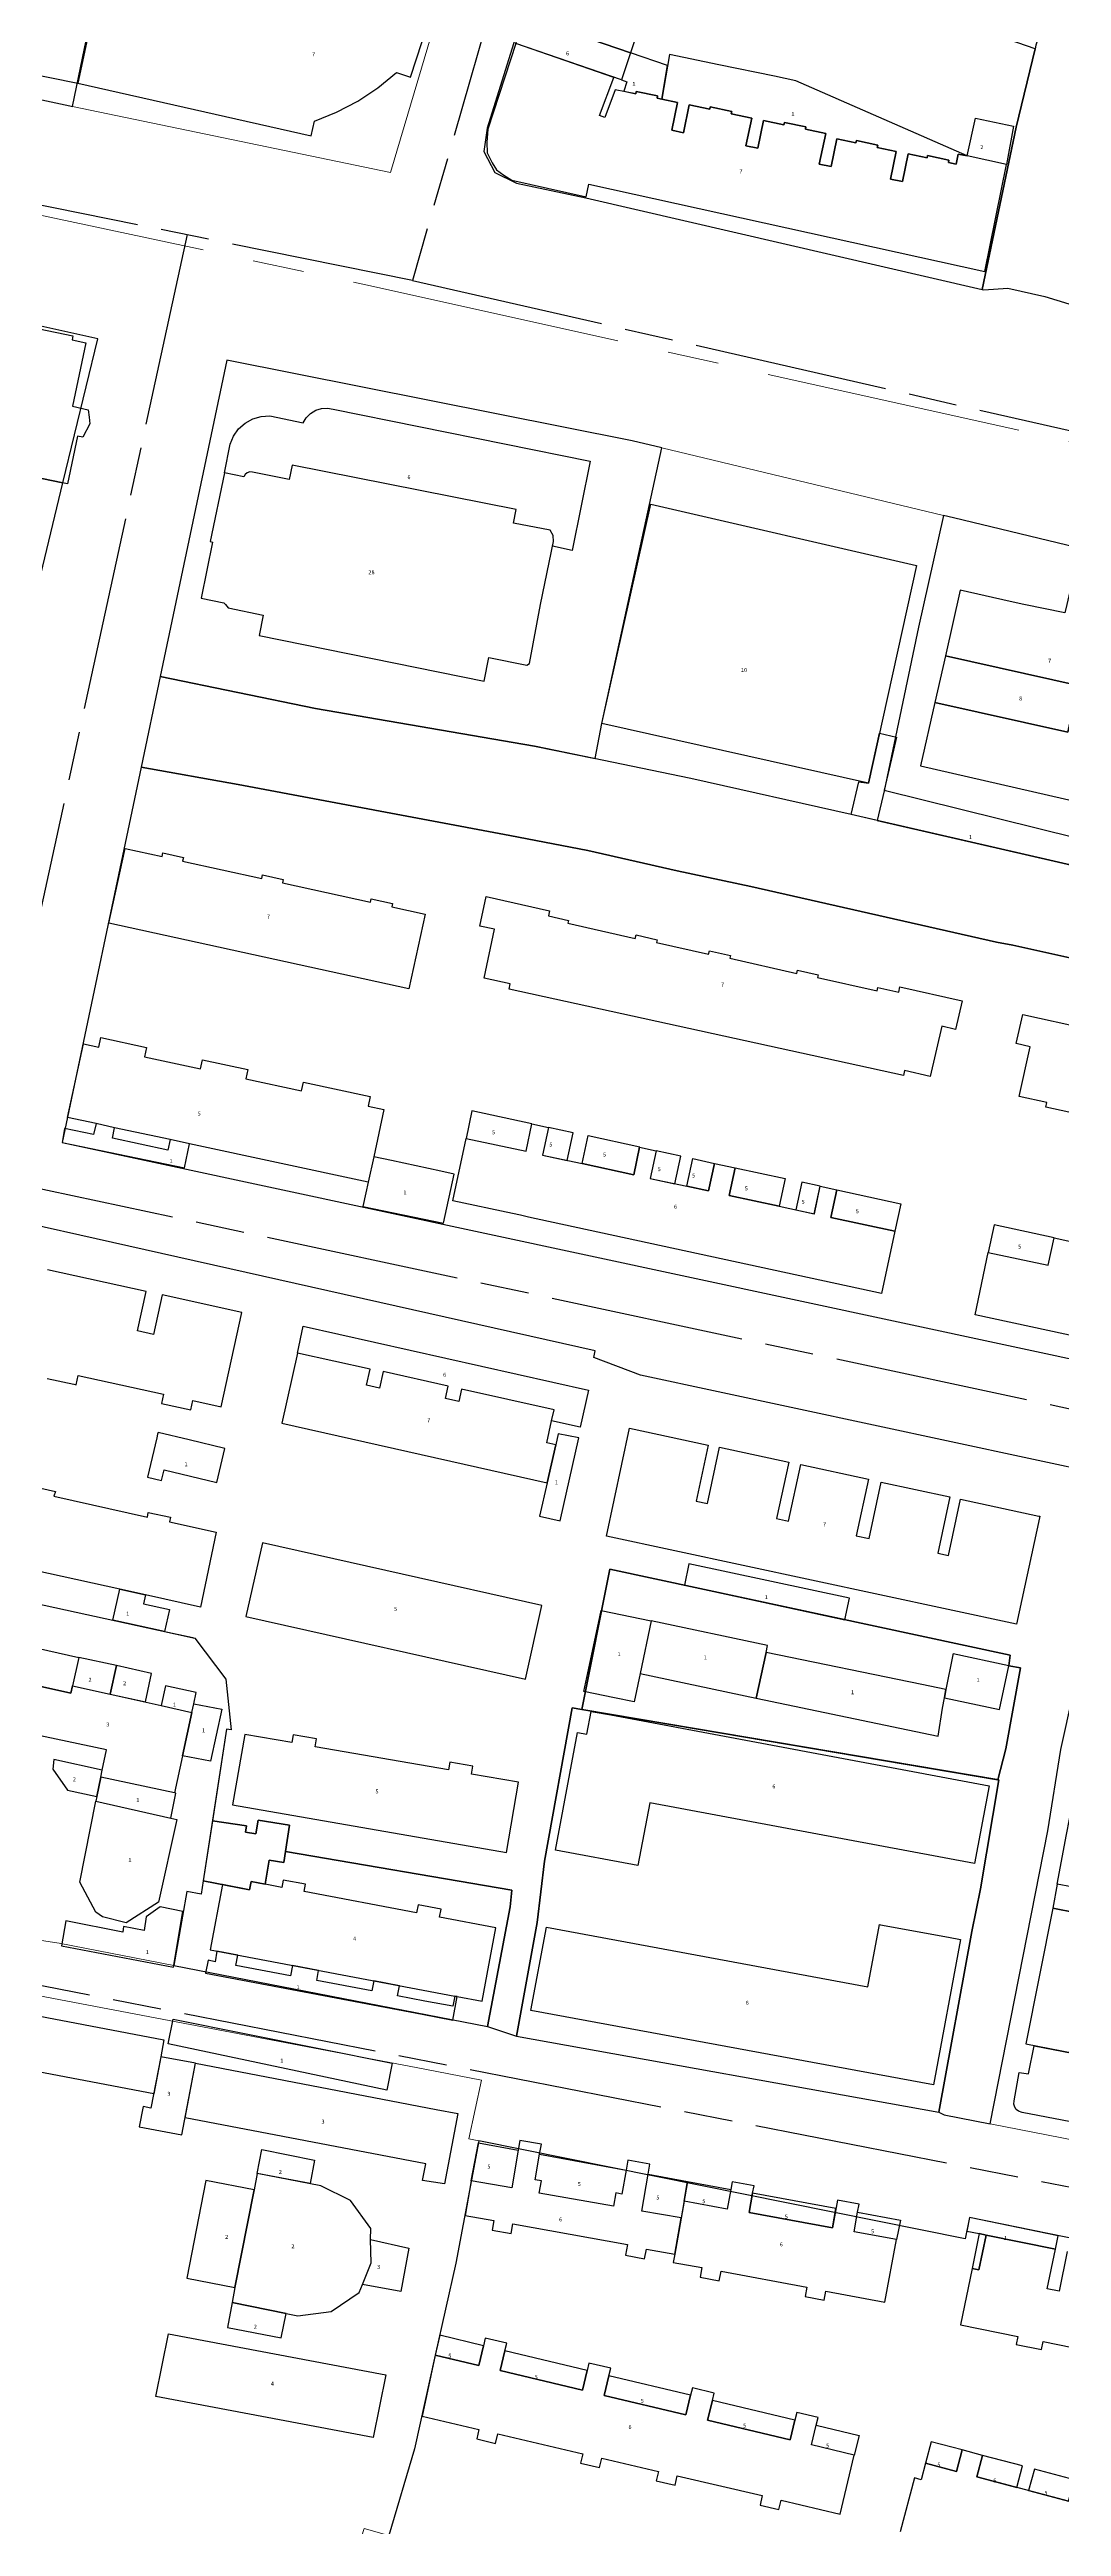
# Model space of a CAD drawing. Header units: millimetres. Extents: x 125232 to 134072, y 142885 to 152835.
# Drawn here: x 130324.6 to 130449.8, y 147262.3 to 147568.7 of the extents above; entities that cross this region are included whole.
import ezdxf

# ---------------------------------------------------------------- set-up
doc = ezdxf.new("R2010")
doc.units = ezdxf.units.MM
doc.linetypes.add('ACAD_ISO08W100', pattern=[36, 24, -3, 6, -3])
doc.linetypes.add('CENTER', pattern=[50.8, 31.75, -6.35, 6.35, -6.35])
for name, color, linetype in [('buildings', 7, 'Continuous'), ('commerce', 10, 'Continuous'), ('commerce & office', 242, 'Continuous'), ('commerce and residence', 32, 'Continuous'), ('culture', 21, 'Continuous'), ('hospital', 231, 'Continuous'), ('layers', 7, 'Continuous'), ('residence', 2, 'Continuous'), ('residence-bad', 41, 'Continuous'), ('water', 4, 'Continuous'), ('老城北中心线', 7, 'ACAD_ISO08W100')]:
    doc.layers.add(name, color=color, linetype=linetype)
for name, color, linetype, lineweight in [('government', 221, 'Continuous', 0), ('school', 31, 'Continuous', 0), ('super block', 6, 'CENTER', 0)]:
    doc.layers.add(name, color=color, linetype=linetype, lineweight=lineweight)
doc.styles.add('层数', font='', dxfattribs={"height": 2})
doc.styles.get('层数').set_extended_font_data('FangSong_GB2312')

msp = doc.modelspace()

# ---------------------------------------------------------------- linework, layer by layer
at = {"layer": 'buildings', "linetype": 'Continuous', "flags": 128}
for points in [[(130287.68, 147572.71), (130294.48, 147571.33), (130296.53, 147570.91), (130328.13, 147564.49), (130330.83, 147577.03), (130321.4, 147578.94), (130320.72, 147575.61), (130319.36, 147575.89), (130320.03, 147579.21), (130312.22, 147580.81), (130311.54, 147577.48), (130310.23, 147577.74), (130310.91, 147581.07), (130303.38, 147582.59), (130302.7, 147579.27), (130301.29, 147579.56), (130301.96, 147582.89), (130290.23, 147585.28)], [(130396.51, 147568.24), (130383.45, 147572.71), (130384.58, 147576.03), (130397.63, 147571.56)], [(130395.39, 147564.9), (130382.31, 147569.39), (130383.45, 147572.71), (130396.51, 147568.24)], [(130401.08, 147566.7), (130396.51, 147568.24), (130395.39, 147564.9), (130396.05, 147564.68), (130395.66, 147563.5), (130397.14, 147563.17), (130397.2, 147563.47), (130399.85, 147562.92), (130399.79, 147562.63), (130400.39, 147562.5)], [(130439.15, 147560.19), (130443.87, 147559.19), (130442.99, 147554.45), (130438.15, 147555.49)], [(130382.34, 147511.76), (130354.63, 147517.23), (130354.29, 147515.48), (130349.76, 147516.36), (130349.42, 147516.41), (130349.1, 147516.31), (130348.84, 147516.1), (130348.69, 147515.8), (130346.27, 147516.29), (130347, 147519.84), (130347.41, 147520.84), (130348.03, 147521.73), (130348.83, 147522.45), (130349.78, 147522.97), (130350.82, 147523.27), (130351.9, 147523.33), (130356.03, 147522.48), (130356.4, 147523.12), (130356.93, 147523.65), (130357.56, 147524.04), (130358.27, 147524.27), (130359.01, 147524.31), (130359.74, 147524.18), (130391.52, 147517.73), (130389.3, 147506.71), (130386.85, 147507.21), (130386.97, 147507.8), (130386.94, 147508.56), (130386.54, 147509.21), (130382.01, 147510.09), (130382.34, 147511.76)], [(130344.81, 147507.73), (130343.38, 147500.8), (130346.21, 147500.22), (130346.4, 147500), (130346.75, 147499.58), (130351.08, 147498.71), (130350.58, 147496.18), (130378.38, 147490.52), (130378.98, 147493.47), (130383.68, 147492.51), (130383.99, 147492.71), (130385.38, 147500), (130386.97, 147507.8), (130386.94, 147508.56), (130386.54, 147509.21), (130382.01, 147510.09), (130382.34, 147511.76), (130354.63, 147517.23), (130354.29, 147515.48), (130349.76, 147516.36), (130349.42, 147516.41), (130349.1, 147516.31), (130348.84, 147516.1), (130348.69, 147515.8), (130346.27, 147516.29), (130344.52, 147507.79), (130344.81, 147507.73)], [(130425.92, 147477.91), (130392.93, 147485.3), (130399, 147512.41), (130431.87, 147504.82), (130425.92, 147477.91)], [(130432.35, 147480.07), (130452.15, 147475.51), (130455.68, 147491.06), (130468.4, 147488.17), (130468.86, 147490.18), (130472.28, 147489.41), (130474.7, 147499.68), (130451.6, 147505.02), (130450.45, 147500), (130450.22, 147498.99), (130445.15, 147500), (130443.47, 147500.4), (130437.27, 147501.8), (130435.45, 147493.67), (130451.86, 147489.99), (130450.57, 147484.22), (130434.15, 147487.9), (130432.35, 147480.07)], [(130435.45, 147493.67), (130434.15, 147487.9), (130450.57, 147484.22), (130451.86, 147489.99), (130435.45, 147493.67)], [(130427.86, 147477.03), (130456.32, 147469.98), (130455.55, 147466.73), (130423.8, 147474.02), (130424.75, 147478.09), (130425.92, 147477.91), (130427.29, 147484.08), (130429.4, 147483.59), (130428.77, 147480.9)], [(130331.98, 147460.57), (130334, 147469.82), (130338.56, 147468.82), (130338.67, 147469.29), (130341.2, 147468.73), (130341.1, 147468.27), (130350.9, 147466.13), (130351, 147466.55), (130353.53, 147465.99), (130353.44, 147465.57), (130364.32, 147463.2), (130364.41, 147463.61), (130367.06, 147463.03), (130366.97, 147462.62), (130371.08, 147461.72), (130369.07, 147452.48)], [(130378.65, 147463.88), (130386.49, 147462.1), (130386.35, 147461.49), (130388.81, 147460.93), (130388.74, 147460.6), (130397.09, 147458.71), (130397.18, 147459.13), (130399.8, 147458.54), (130399.72, 147458.19), (130406.16, 147456.74), (130406.26, 147457.18), (130408.85, 147456.6), (130408.77, 147456.24), (130417.07, 147454.36), (130417.16, 147454.76), (130419.71, 147454.18), (130419.64, 147453.86), (130427, 147452.2), (130427.1, 147452.63), (130429.67, 147452.05), (130429.82, 147452.73), (130437.51, 147451), (130436.69, 147447.44), (130435.02, 147447.83), (130433.56, 147441.61), (130430.39, 147442.36), (130430.27, 147441.73), (130381.5, 147452.41), (130381.61, 147453.09), (130378.39, 147453.78), (130379.69, 147459.84), (130377.87, 147460.23)], [(130328.82, 147445.68), (130330.73, 147445.27), (130330.98, 147446.43), (130336.63, 147445.22), (130336.39, 147444.06), (130343.32, 147442.57), (130343.56, 147443.67), (130349.15, 147442.47), (130348.91, 147441.32), (130355.81, 147439.84), (130356.04, 147440.91), (130364.28, 147439.14), (130364.03, 147437.96), (130365.99, 147437.54), (130364.73, 147431.69), (130364.06, 147428.56), (130341.97, 147433.3), (130339.54, 147433.82), (130332.69, 147435.29), (130330.39, 147435.79), (130326.86, 147436.54), (130328.82, 147445.68)], [(130376.15, 147433.95), (130383.58, 147432.39), (130384.31, 147435.76), (130376.89, 147437.37)], [(130341.33, 147430.31), (130341.97, 147433.3), (130339.54, 147433.82), (130339.28, 147432.52), (130332.41, 147434), (130332.69, 147435.29), (130330.39, 147435.79), (130330.09, 147434.43), (130326.51, 147435.2), (130326.21, 147433.47)], [(130374.53, 147426.26), (130376.15, 147433.95), (130383.58, 147432.39), (130384.31, 147435.76), (130386.36, 147435.32), (130385.62, 147431.9), (130390.51, 147430.84), (130396.89, 147429.46), (130397.63, 147432.88), (130399.68, 147432.44), (130398.94, 147429.02), (130403.47, 147428.04), (130406.16, 147427.46), (130406.9, 147430.88), (130409.45, 147430.32), (130408.71, 147426.89), (130414.87, 147425.57), (130419.23, 147424.63), (130419.97, 147428.05), (130422.03, 147427.6), (130421.29, 147424.18), (130429.21, 147422.47), (130427.55, 147414.79), (130383.86, 147424.24), (130382.88, 147424.46), (130381.9, 147424.67), (130374.53, 147426.26)], [(130386.36, 147435.32), (130385.62, 147431.9), (130388.66, 147431.25), (130389.4, 147434.67)], [(130397.64, 147432.93), (130397.63, 147432.88), (130396.89, 147429.46), (130390.51, 147430.84), (130391.26, 147434.31)], [(130374.68, 147429.56), (130373.05, 147429.9), (130366.92, 147431.22), (130364.73, 147431.69), (130364.06, 147428.56), (130363.77, 147427.22), (130363.41, 147425.55), (130373.38, 147423.5)], [(130399.68, 147432.44), (130398.94, 147429.02), (130402, 147428.36), (130402.74, 147431.78)], [(130404.21, 147431.46), (130406.9, 147430.88), (130406.16, 147427.46), (130403.47, 147428.04)], [(130409.45, 147430.32), (130415.63, 147428.99), (130414.87, 147425.57), (130408.71, 147426.89), (130408.71, 147426.9)], [(130419.24, 147424.64), (130419.97, 147428.05), (130417.67, 147428.55), (130416.93, 147425.14)], [(130422.03, 147427.6), (130429.95, 147425.89), (130429.21, 147422.47), (130421.29, 147424.18)], [(130440.73, 147419.85), (130448.17, 147418.28), (130448.9, 147421.66), (130441.47, 147423.27)], [(130355.32, 147407.41), (130356.03, 147410.72), (130391.3, 147402.81), (130390.28, 147398.25), (130386.74, 147399.04), (130387.04, 147400.38), (130375.61, 147402.95), (130375.27, 147401.42), (130373.62, 147401.79), (130373.95, 147403.3), (130365.92, 147405.11), (130365.46, 147403.06), (130363.85, 147403.42), (130364.3, 147405.4)], [(130353.36, 147398.73), (130386.17, 147391.36), (130387.25, 147396.07), (130386.13, 147396.32), (130386.74, 147399.04), (130387.04, 147400.38), (130375.61, 147402.95), (130375.27, 147401.42), (130373.62, 147401.79), (130373.95, 147403.3), (130365.92, 147405.11), (130365.46, 147403.06), (130363.85, 147403.42), (130364.3, 147405.4), (130355.32, 147407.41)], [(130345.25, 147385.24), (130343.3, 147375.99), (130336.5, 147377.49), (130333.32, 147378.19), (130290.86, 147387.54), (130292.85, 147396.75), (130299.08, 147395.43), (130299.21, 147395.97), (130301.87, 147395.37), (130301.74, 147394.84), (130311.04, 147392.82), (130311.11, 147393.39), (130313.76, 147392.82), (130313.64, 147392.21), (130322.5, 147390.28), (130322.66, 147390.89), (130325.36, 147390.27), (130325.18, 147389.69), (130336.74, 147387.13), (130336.82, 147387.68), (130339.62, 147387.11), (130339.49, 147386.52), (130345.25, 147385.24)], [(130345.33, 147391.42), (130346.33, 147395.61), (130341.92, 147396.67), (130338.07, 147397.6), (130338.01, 147397.36), (130337.9, 147396.91), (130336.74, 147392.06), (130338.5, 147391.63), (130338.83, 147392.98)], [(130387.56, 147397.44), (130387.25, 147396.07), (130386.17, 147391.36), (130385.23, 147387.25), (130387.79, 147386.67), (130390.11, 147396.91), (130387.56, 147397.44)], [(130444.24, 147373.87), (130393.51, 147384.77), (130396.38, 147398.12), (130406.12, 147396.03), (130404.63, 147389.11), (130406.01, 147388.81), (130407.51, 147395.76), (130416.06, 147393.92), (130414.56, 147386.95), (130416.05, 147386.63), (130417.55, 147393.62), (130425.92, 147391.82), (130424.41, 147384.82), (130426.02, 147384.47), (130427.52, 147391.44), (130436, 147389.62), (130434.51, 147382.65), (130435.84, 147382.37), (130437.33, 147389.32), (130447, 147387.25), (130447.11, 147387.22), (130447.07, 147387.03)], [(130350.97, 147383.94), (130348.93, 147374.84), (130383.5, 147367.09), (130385.54, 147376.18), (130350.97, 147383.94)], [(130403.16, 147378.69), (130423.01, 147374.43), (130423.58, 147377.08), (130403.73, 147381.34)], [(130333.32, 147378.19), (130336.5, 147377.49), (130336.27, 147376.38), (130339.47, 147375.68), (130338.86, 147372.98), (130332.48, 147374.39)], [(130390.74, 147365.55), (130391.96, 147371.32), (130392.69, 147374.77), (130392.86, 147375.58), (130399.05, 147374.29), (130397.69, 147367.78), (130396.96, 147364.26), (130394.51, 147364.76)], [(130305.46, 147363.87), (130306.72, 147369.71), (130304.89, 147372.58), (130307.74, 147374.34), (130316.53, 147372.39), (130318.36, 147373.53), (130319.69, 147371.68), (130328.25, 147369.77), (130327.46, 147366.23), (130327.26, 147365.34), (130315.59, 147367.94), (130314.33, 147362)], [(130413.44, 147371.25), (130399.05, 147374.29), (130397.69, 147367.78), (130412.06, 147364.74), (130413.26, 147370.38), (130413.44, 147371.25)], [(130332.92, 147368.77), (130328.25, 147369.77), (130327.46, 147366.23), (130332.14, 147365.2), (130332.92, 147368.77)], [(130412.06, 147364.74), (130434.53, 147360.04), (130435.1, 147363.48), (130435.32, 147364.76), (130435.49, 147365.79), (130432.53, 147366.4), (130413.26, 147370.38)], [(130443.29, 147368.73), (130436.39, 147370.19), (130436.36, 147370.07), (130435.49, 147365.79), (130435.32, 147364.76), (130442.13, 147363.3), (130443.29, 147368.73)], [(130331.69, 147358.34), (130314.33, 147362), (130315.59, 147367.94), (130327.26, 147365.34), (130327.46, 147366.23), (130332.14, 147365.2), (130338.45, 147363.8), (130342.25, 147362.96), (130341.08, 147357.58), (130340.09, 147353.01), (130330.97, 147354.93), (130331.16, 147355.83)], [(130332.92, 147368.77), (130332.14, 147365.2), (130336.49, 147364.25), (130337.27, 147367.77)], [(130338.45, 147363.8), (130342.25, 147362.96), (130342.48, 147364.03), (130342.78, 147365.41), (130338.99, 147366.24)], [(130342.48, 147364.03), (130345.93, 147363.35), (130344.55, 147356.94), (130341.08, 147357.58), (130342.25, 147362.96), (130342.48, 147364.03)], [(130397.42, 147344.01), (130387.2, 147345.92), (130389.93, 147360.48), (130391.11, 147360.26), (130391.64, 147363.09), (130394.07, 147362.64), (130440.86, 147353.87), (130439.06, 147344.26), (130398.88, 147351.79)], [(130348.78, 147360.22), (130347.27, 147351.51), (130381.14, 147345.65), (130382.64, 147354.31), (130376.81, 147355.32), (130376.98, 147356.33), (130374.16, 147356.81), (130373.99, 147355.85), (130357.48, 147358.71), (130357.65, 147359.69), (130354.77, 147360.18), (130354.61, 147359.22)], [(130330.97, 147354.93), (130331.16, 147355.83), (130325.18, 147357.14), (130325.05, 147355.95), (130326.88, 147353.34), (130330.47, 147352.57)], [(130330.97, 147354.93), (130330.47, 147352.57), (130330.35, 147351.96), (130339.64, 147349.89), (130340.26, 147352.97), (130340.09, 147353.01)], [(130340.4, 147349.72), (130338.11, 147339.47), (130334.12, 147336.95), (130331.17, 147337.68), (130330.38, 147338.25), (130328.38, 147341.94), (130330.35, 147351.96), (130339.64, 147349.89), (130340.4, 147349.72)], [(130449.25, 147341.73), (130450.43, 147347.86), (130451.17, 147351.66), (130451.72, 147351.55), (130460.36, 147349.92), (130460.03, 147348.2), (130473.62, 147345.58), (130472.44, 147339.37), (130472.07, 147337.41), (130458.12, 147340.05), (130449.25, 147341.73)], [(130344.52, 147333.58), (130374.77, 147327.87), (130375.06, 147327.81), (130378.15, 147327.23), (130378.78, 147330.59), (130379.84, 147336.32), (130372.87, 147337.61), (130373.06, 147338.64), (130370.22, 147339.17), (130370.03, 147338.16), (130356.12, 147340.79), (130356.29, 147341.7), (130353.54, 147342.22), (130353.37, 147341.3), (130351.3, 147341.7), (130349.56, 147342.03), (130349.38, 147341.03), (130346.04, 147341.66)], [(130449.26, 147341.72), (130448.72, 147338.76), (130457.53, 147337.02), (130458.12, 147340.05), (130449.26, 147341.72)], [(130341.14, 147338.32), (130338.31, 147338.9), (130336.61, 147337.69), (130336.36, 147335.99), (130333.8, 147336.47), (130333.69, 147335.79), (130326.66, 147337.17), (130326.12, 147334.08), (130339.99, 147331.43), (130340.98, 147337.39)], [(130454.29, 147320.22), (130457.53, 147337.02), (130448.72, 147338.76), (130445.41, 147321.97)], [(130427.29, 147336.73), (130427.42, 147336.7), (130435.84, 147335.15), (130437.31, 147334.88), (130433.98, 147316.87), (130384.18, 147326.08), (130386.09, 147336.38), (130425.87, 147329.03)], [(130281.98, 147333.27), (130282.58, 147333.16), (130283.06, 147333.07), (130289.9, 147331.76), (130338.79, 147322.44), (130338.39, 147320.37), (130337.52, 147315.77), (130280.74, 147326.6), (130281.98, 147333.27)], [(130367.68, 147327.91), (130367.92, 147329.15), (130364.74, 147329.76), (130364.52, 147328.52), (130357.68, 147329.81), (130357.9, 147331.04), (130354.69, 147331.64), (130354.45, 147330.36), (130347.67, 147331.64), (130347.91, 147332.94), (130345.35, 147333.42), (130345.11, 147332.12), (130344.26, 147332.3), (130343.95, 147330.69), (130370.74, 147325.62), (130374.51, 147324.9), (130375.06, 147327.81), (130374.77, 147327.87), (130374.53, 147326.62), (130371.05, 147327.26)], [(130367.03, 147319.59), (130366.37, 147316.23), (130339.32, 147321.96), (130339.91, 147325), (130367.03, 147319.59)], [(130342.68, 147319.55), (130338.39, 147320.37), (130337.18, 147314.01), (130336.2, 147314.19), (130335.73, 147311.71), (130341.01, 147310.71)], [(130446.41, 147321.73), (130458.37, 147319.41), (130473.87, 147316.41), (130474.19, 147316.35), (130472.66, 147308.15), (130471.61, 147308.36), (130444.93, 147313.48), (130444.5, 147313.65), (130444.21, 147313.83), (130444.02, 147314.14), (130443.93, 147314.48), (130443.96, 147314.93), (130444.58, 147318.43), (130445.74, 147318.24), (130446.41, 147321.73)], [(130342.68, 147319.55), (130372.48, 147313.85), (130375.16, 147313.35), (130373.5, 147304.66), (130370.78, 147305.07), (130371.19, 147307.11), (130341.41, 147312.81), (130342.68, 147319.55)], [(130350.9, 147308.89), (130357.41, 147307.58), (130356.87, 147304.69), (130350.34, 147305.93)], [(130379.59, 147300.1), (130379.38, 147298.92), (130381.74, 147298.5), (130381.95, 147299.68), (130396.12, 147297.12), (130395.88, 147295.82), (130398.24, 147295.38), (130398.46, 147296.55), (130401.97, 147295.94), (130402.75, 147300.42), (130397.88, 147301.27), (130398.68, 147305.85), (130398.9, 147307.09), (130396.17, 147307.56), (130395.96, 147306.35), (130395.44, 147303.38), (130394.68, 147303.52), (130394.4, 147301.89), (130385.2, 147303.49), (130385.47, 147305), (130384.7, 147305.13), (130385.26, 147308.31), (130385.47, 147309.53), (130382.82, 147309.99), (130382.62, 147308.8), (130381.8, 147304.15), (130376.79, 147305.03), (130376.05, 147300.74)], [(130376.79, 147305.03), (130377.68, 147309.7), (130382.62, 147308.8), (130381.8, 147304.15)], [(130385.26, 147308.31), (130395.96, 147306.35), (130395.44, 147303.38), (130394.68, 147303.52), (130394.4, 147301.89), (130385.2, 147303.49), (130385.47, 147305), (130384.7, 147305.13)], [(130347.57, 147291.81), (130349.95, 147303.91), (130343.96, 147305.07), (130341.61, 147292.97)], [(130350.34, 147305.93), (130349.95, 147303.91), (130347.57, 147291.81), (130347.21, 147289.98), (130353.91, 147288.6), (130355.35, 147288.3), (130359.48, 147288.84), (130362.95, 147291.22), (130363.34, 147292.2), (130364.4, 147294.89), (130364.32, 147297.77), (130364.38, 147299.12), (130361.86, 147302.6), (130358.18, 147304.4)], [(130403.56, 147304.95), (130402.75, 147300.42), (130397.88, 147301.27), (130398.68, 147305.85)], [(130403.15, 147302.49), (130401.97, 147295.94), (130401.79, 147294.93), (130405.33, 147294.28), (130405.11, 147293.1), (130407.47, 147292.66), (130407.69, 147293.84), (130418.31, 147291.88), (130418.09, 147290.7), (130420.45, 147290.26), (130420.65, 147291.35), (130427.96, 147289.99), (130429.39, 147297.75), (130424.15, 147298.72), (130424.59, 147301.12), (130424.78, 147302.12), (130422.11, 147302.62), (130421.47, 147299.18), (130411.16, 147301.08), (130411.6, 147303.49), (130411.78, 147304.41), (130409.08, 147304.91), (130408.9, 147303.96), (130408.45, 147301.53)], [(130408.45, 147301.53), (130403.15, 147302.49), (130403.56, 147304.95), (130408.9, 147303.96)], [(130411.16, 147301.08), (130421.47, 147299.18), (130421.9, 147301.6), (130411.6, 147303.49)], [(130429.39, 147297.75), (130424.15, 147298.72), (130424.59, 147301.12), (130429.89, 147300.14)], [(130438.08, 147298.8), (130439.63, 147298.49), (130440.48, 147298.31), (130449.05, 147296.56), (130449.39, 147298.22), (130438.42, 147300.46)], [(130438.75, 147294.18), (130439.6, 147294), (130440.48, 147298.31), (130439.63, 147298.49)], [(130363.34, 147292.2), (130364.4, 147294.89), (130364.32, 147297.77), (130369.06, 147296.7), (130368.1, 147291.34), (130363.34, 147292.2)], [(130347.21, 147289.98), (130346.64, 147286.88), (130353.29, 147285.61), (130353.91, 147288.6)], [(130339.34, 147286.1), (130366.24, 147281.01), (130364.67, 147273.26), (130337.78, 147278.35), (130339.34, 147286.1)], [(130370.73, 147275.89), (130377.74, 147274.25), (130377.47, 147273.08), (130379.8, 147272.54), (130380.08, 147273.71), (130390.59, 147271.25), (130390.32, 147270.08), (130392.66, 147269.54), (130392.93, 147270.71), (130399.94, 147269.07), (130399.67, 147267.9), (130402.01, 147267.36), (130402.28, 147268.52), (130412.8, 147266.07), (130412.52, 147264.9), (130414.86, 147264.36), (130415.13, 147265.52), (130422.44, 147263.78), (130424.18, 147271.09), (130418.88, 147272.35), (130419.46, 147274.79), (130419.69, 147275.74), (130417.05, 147276.37), (130416.82, 147275.42), (130416.24, 147272.99), (130406.03, 147275.42), (130406.62, 147277.86), (130406.83, 147278.76), (130404.15, 147279.39), (130403.93, 147278.5), (130403.35, 147276.06), (130393.25, 147278.47), (130393.83, 147280.91), (130394.05, 147281.83), (130391.35, 147282.47), (130391.13, 147281.56), (130390.55, 147279.12), (130380.39, 147281.54), (130380.97, 147283.98), (130381.2, 147284.93), (130378.53, 147285.56), (130378.31, 147284.62), (130377.73, 147282.18), (130372.34, 147283.46)], [(130378.31, 147284.62), (130372.92, 147285.91), (130372.34, 147283.46), (130377.73, 147282.18)], [(130380.97, 147283.98), (130380.39, 147281.54), (130390.55, 147279.12), (130391.13, 147281.56)], [(130393.83, 147280.91), (130393.25, 147278.47), (130403.35, 147276.06), (130403.93, 147278.5)], [(130406.62, 147277.86), (130406.03, 147275.42), (130416.24, 147272.99), (130416.82, 147275.42)], [(130424.76, 147273.53), (130424.18, 147271.09), (130418.88, 147272.35), (130419.46, 147274.79)], [(130432.99, 147270.08), (130436.81, 147269.07), (130437.51, 147271.73), (130433.7, 147272.74)], [(130439.34, 147268.39), (130444.29, 147267.08), (130445, 147269.74), (130440.05, 147271.05)], [(130445.74, 147266.7), (130450.69, 147265.38), (130451.4, 147268.04), (130446.45, 147269.35)]]:
    msp.add_lwpolyline(points, close=True, dxfattribs=at)
for points in [[(130328.13, 147564.49), (130357, 147557.98), (130357.4, 147559.79), (130360.14, 147560.91), (130362.77, 147562.29), (130365.24, 147563.93), (130367.54, 147565.8), (130369.27, 147565.25), (130372.83, 147576.11), (130358.43, 147581.21), (130355.87, 147573.97), (130331.24, 147579.07), (130330.83, 147577.03), (130328.13, 147564.49)], [(130382.31, 147569.39), (130378.86, 147558.79), (130378.74, 147557.19), (130378.76, 147555.87), (130379.39, 147554.66), (130379.91, 147553.76), (130380.84, 147553.11), (130381.82, 147552.5), (130391.02, 147550.45), (130391.36, 147552), (130440.33, 147541.19), (130442.99, 147554.45), (130438.15, 147555.49), (130437.03, 147555.73), (130436.78, 147554.49), (130435.82, 147554.69), (130435.88, 147554.99), (130433.24, 147555.55), (130433.17, 147555.25), (130430.83, 147555.75), (130430.12, 147552.32), (130428.66, 147552.63), (130429.37, 147556.06), (130427.02, 147556.55), (130427.08, 147556.85), (130424.44, 147557.41), (130424.37, 147557.11), (130422.02, 147557.61), (130421.32, 147554.18), (130419.85, 147554.49), (130420.66, 147558.27), (130418.13, 147558.8), (130418.19, 147559.1), (130415.54, 147559.65), (130415.48, 147559.36), (130412.95, 147559.89), (130412.24, 147556.45), (130410.78, 147556.76), (130411.49, 147560.19), (130408.95, 147560.72), (130409.01, 147561.01), (130406.37, 147561.57), (130406.31, 147561.27), (130403.77, 147561.8), (130403.06, 147558.37), (130401.6, 147558.68), (130402.31, 147562.11), (130400.39, 147562.5), (130399.79, 147562.63), (130399.85, 147562.92), (130397.2, 147563.47), (130397.14, 147563.17), (130394.61, 147563.69), (130393.31, 147560.25), (130392.66, 147560.49), (130394.44, 147565.22), (130382.31, 147569.39)], [(130401.3, 147568.05), (130400.39, 147562.5), (130402.31, 147562.11), (130401.6, 147558.68), (130403.06, 147558.37), (130403.77, 147561.8), (130406.31, 147561.27), (130406.37, 147561.57), (130409.01, 147561.01), (130408.95, 147560.72), (130411.49, 147560.19), (130410.78, 147556.76), (130412.24, 147556.45), (130412.95, 147559.89), (130415.48, 147559.36), (130415.54, 147559.65), (130418.19, 147559.1), (130418.13, 147558.8), (130420.66, 147558.27), (130419.85, 147554.49), (130421.32, 147554.18), (130422.02, 147557.61), (130424.37, 147557.11), (130424.44, 147557.41), (130427.08, 147556.85), (130427.02, 147556.55), (130429.37, 147556.06), (130428.66, 147552.63), (130430.12, 147552.32), (130430.83, 147555.75), (130433.17, 147555.25), (130433.24, 147555.55), (130435.88, 147554.99), (130435.82, 147554.69), (130436.78, 147554.49), (130437.03, 147555.73), (130438.15, 147555.49), (130416.96, 147564.8), (130414.29, 147565.35), (130407.44, 147566.77), (130401.3, 147568.05)], [(130323.37, 147534.13), (130327.54, 147533.25), (130327.45, 147532.73), (130329.12, 147532.37), (130327.49, 147524.53), (130329.43, 147524.07), (130329.53, 147523.2), (130329.64, 147522.34), (130328.77, 147520.72), (130328.1, 147520.85), (130326.87, 147514.92), (130307.78, 147518.88)], [(130496.52, 147427.22), (130447.86, 147437.81), (130447.98, 147438.39), (130444.55, 147439.14), (130444.55, 147439.14), (130445.91, 147445.31), (130444.21, 147445.69), (130445.01, 147449.3), (130452.88, 147447.56)], [(130455.01, 147408.72), (130439.11, 147412.16), (130439.11, 147412.16), (130440.73, 147419.85), (130448.17, 147418.28), (130448.9, 147421.66), (130450.95, 147421.21)], [(130324.33, 147404.28), (130327.64, 147403.55), (130327.95, 147403.49), (130328.2, 147404.65), (130338.75, 147402.34), (130338.5, 147401.17), (130342.11, 147400.38), (130342.37, 147401.55), (130345.87, 147400.78), (130348.42, 147412.44), (130338.55, 147414.6), (130337.48, 147409.72), (130335.53, 147410.15), (130336.6, 147415.03), (130324.39, 147417.71)], [(130450.52, 147296.27), (130449.52, 147291.37), (130448.05, 147291.67), (130449.05, 147296.56), (130440.48, 147298.31), (130439.6, 147294), (130438.75, 147294.18), (130437.33, 147287.2), (130444.39, 147285.76), (130444.19, 147284.78), (130447.32, 147284.14), (130447.52, 147285.12), (130454.58, 147283.68)], [(130464.97, 147261.6), (130465.67, 147264.25), (130462.98, 147264.97), (130462.27, 147262.31), (130453.28, 147264.7), (130453.99, 147267.35), (130451.4, 147268.04), (130450.69, 147265.38), (130439.34, 147268.39), (130440.05, 147271.05), (130437.51, 147271.73), (130436.81, 147269.07), (130432.99, 147270.08), (130432.45, 147268.04), (130431.62, 147268.26), (130431.62, 147268.26), (130429.86, 147261.6)]]:
    msp.add_lwpolyline(points, dxfattribs=at)
at = {"layer": 'commerce'}
for points in [[(130529.87, 147563.11), (130530.91, 147562.94), (130532.63, 147567.6), (130520.94, 147572.01), (130482.36, 147584.21), (130474.15, 147586.85), (130455.98, 147591.53), (130454.4, 147592.1), (130446.64, 147569.18), (130446.54, 147568.75), (130444.2, 147559.04), (130440.01, 147538.99), (130440.21, 147538.95), (130443.16, 147539.14), (130447.74, 147538.09), (130460.69, 147534.16), (130499.42, 147524.63), (130515.71, 147520.73), (130518.86, 147534.08), (130524.41, 147540.75), (130525.02, 147542.66), (130523.98, 147543.01)], [(130330.6, 147532.88), (130285.32, 147542.95), (130280.72, 147519.03), (130296.26, 147515.81), (130297.35, 147521.05), (130326.3, 147515.04)]]:
    msp.add_lwpolyline(points, close=True, dxfattribs=at)
at = {"layer": 'commerce & office'}
msp.add_lwpolyline([(130400.38, 147519.37), (130396.72, 147520.25), (130346.55, 147530.25), (130338.32, 147491.1), (130357.53, 147487.15), (130384.63, 147482.5), (130392.14, 147480.94), (130392.93, 147485.3)], close=True, dxfattribs=at)
at = {"layer": 'commerce and residence'}
for points in [[(130446.54, 147568.75), (130388.36, 147588.93), (130385.91, 147581.81), (130378.75, 147558.92), (130378.37, 147556.04), (130379.71, 147553.46), (130382.38, 147552.13), (130390.98, 147550.3), (130440.01, 147538.99), (130444.2, 147559.04)], [(130330.67, 147577), (130289.35, 147585.47), (130287.58, 147576.23), (130287.07, 147570.29), (130327.13, 147561.68), (130327.46, 147561.61)]]:
    msp.add_lwpolyline(points, close=True, dxfattribs=at)
at = {"layer": 'culture'}
msp.add_lwpolyline([(130351.8, 147344.68), (130353.61, 147344.41), (130353.83, 147345.77), (130354.33, 147349.03), (130350.43, 147349.64), (130350.16, 147347.95), (130348.89, 147348.15), (130348.99, 147348.92), (130344.79, 147349.56), (130343.65, 147342.11), (130349.38, 147341.03), (130349.56, 147342.03), (130351.3, 147341.7)], close=True, dxfattribs=at)
at = {"layer": 'government'}
for points in [[(130376.68, 147586.51), (130377.97, 147591.01), (130342.1, 147603.52), (130337.1, 147589.15), (130333.37, 147589.93), (130330.67, 147577), (130327.46, 147561.61), (130366.83, 147553.46), (130371.44, 147568.99)], [(130435.2, 147511.01), (130400.38, 147519.37), (130392.93, 147485.3), (130392.14, 147480.94), (130403.94, 147478.47), (130423.8, 147474.02), (130427.01, 147473.28), (130427.86, 147476.98), (130432.1, 147497.19)]]:
    msp.add_lwpolyline(points, close=True, dxfattribs=at)
msp.add_lwpolyline([(130451.24, 147365.24), (130449.72, 147358.37), (130448.12, 147348.3), (130440.97, 147312.07), (130471.15, 147306.17)], dxfattribs=at)
at = {"layer": 'hospital'}
msp.add_lwpolyline([(130475.06, 147501.43), (130436.45, 147510.71), (130435.2, 147511.01), (130432.1, 147497.19), (130427.86, 147476.98), (130427.01, 147473.28), (130455.55, 147466.73), (130464.66, 147464.78), (130465.58, 147469.05), (130462, 147469.87), (130462.37, 147473.16), (130468.33, 147471.61)], close=True, dxfattribs=at)
at = {"layer": 'residence'}
msp.add_lwpolyline([(130326.3, 147515.04), (130297.35, 147521.05), (130296.26, 147515.81), (130280.72, 147519.03), (130277.06, 147500.06), (130302.95, 147495.06), (130314.5, 147492.93), (130314.43, 147492.58), (130320.59, 147491.33)], close=True, dxfattribs=at)
at = {"layer": 'residence-bad'}
for points in [[(130565.34, 147430.52), (130565.32, 147430.52), (130525.38, 147439.62), (130500, 147445.28), (130493.19, 147446.78), (130485.06, 147448.64), (130469.75, 147452.1), (130443.8, 147457.85), (130441.77, 147458.26), (130411.36, 147465.13), (130402.27, 147467.06), (130391.22, 147469.57), (130381.57, 147471.42), (130347.95, 147477.76), (130335.96, 147479.87), (130326.21, 147433.47), (130455.76, 147405.66), (130546.31, 147385.99), (130551.54, 147384.83), (130556.49, 147383.74), (130557.66, 147390.11), (130557, 147390.26)], [(130444.75, 147368.47), (130443.29, 147368.73), (130443.44, 147370.05), (130393.96, 147380.67), (130390.46, 147363.31), (130441.95, 147354.62), (130442.91, 147358.46)], [(130439.77, 147341.13), (130442.05, 147354.6), (130390.46, 147363.31), (130389.27, 147363.53), (130385.87, 147344.54), (130384.97, 147336.96), (130382.39, 147322.92), (130434.65, 147313.49), (130438.71, 147335.84)], [(130353.83, 147345.77), (130353.61, 147344.41), (130351.8, 147344.68), (130351.3, 147341.7), (130349.56, 147342.03), (130349.38, 147341.03), (130343.65, 147342.11), (130343.4, 147340.48), (130341.62, 147340.79), (130340.03, 147331.65), (130378.81, 147324.09), (130381.6, 147338.91), (130381.83, 147340.97)]]:
    msp.add_lwpolyline(points, close=True, dxfattribs=at)
for points in [[(130513.02, 147379.95), (130397.72, 147404.66), (130391.95, 147406.87), (130392.13, 147407.67), (130353, 147416.45), (130299.31, 147428.52)], [(130303.2, 147380.77), (130338.12, 147373.15), (130342.63, 147372.15), (130346.46, 147367.08), (130347.11, 147360.81), (130346.52, 147360.87), (130344.79, 147349.56), (130348.99, 147348.92), (130348.89, 147348.15), (130350.16, 147347.95), (130350.43, 147349.64), (130354.33, 147349.03), (130353.83, 147345.77), (130381.83, 147340.97), (130381.6, 147338.91), (130378.81, 147324.09), (130382.39, 147322.92), (130384.97, 147336.96), (130385.87, 147344.54), (130389.27, 147363.53), (130390.46, 147363.31), (130393.96, 147380.67), (130443.44, 147370.05), (130443.29, 147368.73), (130444.75, 147368.47), (130442.91, 147358.46), (130441.95, 147354.62), (130442.05, 147354.6), (130439.77, 147341.13), (130438.71, 147335.84), (130434.65, 147313.49), (130435.29, 147313.19), (130440.97, 147312.07), (130448.12, 147348.3), (130449.72, 147358.37), (130451.24, 147365.24)], [(130489.78, 147248.45), (130494.09, 147266.33), (130496.38, 147266.34), (130497.22, 147269.85), (130503.51, 147268.48), (130502.7, 147264.44), (130544.81, 147253.91), (130545.85, 147262.87), (130548.54, 147277.71), (130517.59, 147284.08), (130517.08, 147282.77), (130496.46, 147287.19), (130471.26, 147292.33), (130471.54, 147293.7), (130438.42, 147300.46), (130437.88, 147297.82), (130377.72, 147309.96), (130374.88, 147294.82), (130372.34, 147283.46), (130369.79, 147271.87), (130366.62, 147261.14)]]:
    msp.add_lwpolyline(points, dxfattribs=at)
at = {"layer": 'school'}
for points in [[(130346.52, 147360.87), (130347.11, 147360.81), (130346.46, 147367.08), (130342.64, 147372.14), (130342.37, 147372.21), (130338.12, 147373.15), (130303.2, 147380.77), (130300.76, 147364.38), (130306.15, 147357.32), (130304.04, 147344.6), (130302.72, 147338.78), (130322.83, 147334.85), (130325.84, 147334.42), (130340.03, 147331.65), (130341.62, 147340.79), (130343.4, 147340.48), (130343.65, 147342.11)], [(130369.98, 147319.02), (130304.74, 147331.45), (130305, 147332.91), (130290.64, 147335.64), (130283.74, 147336.65), (130283.25, 147336.73), (130279.04, 147337.59), (130276.78, 147325.26), (130277.19, 147325.17), (130276.59, 147322.45), (130275.24, 147322.75), (130266.17, 147281.29), (130267.42, 147281.03), (130266.1, 147275.35), (130359.97, 147250.77), (130363.54, 147262), (130366.62, 147261.14), (130369.79, 147271.87), (130372.34, 147283.46), (130374.88, 147294.82), (130377.72, 147309.96), (130376.52, 147310.21), (130378.08, 147317.48)]]:
    msp.add_lwpolyline(points, close=True, dxfattribs=at)
at = {"layer": 'super block'}
msp.add_lwpolyline([(130894.96, 148348.48), (130903.67, 148378.39), (130744.83, 148424), (130654.44, 148484.43), (130639.33, 148491.17), (130613.26, 148498.98), (130536.29, 148508.17), (130474.55, 148512.02), (130397.96, 148506.37), (130228.2, 148518.15), (130224.7, 148308.09), (130222.08, 148214.65), (130204.71, 148066.09), (130199.33, 148034.37), (130163.02, 147871.38), (130100.28, 147595.6), (130113.87, 147593.01), (130363.95, 147539.52), (130689.64, 147466.91), (130720.17, 147460.19), (130726.7, 147488.18)], close=True, dxfattribs=at)
at = {"layer": 'water'}
msp.add_lwpolyline([(130455.55, 147466.73), (130423.8, 147474.02), (130403.94, 147478.47), (130384.63, 147482.5), (130357.53, 147487.15), (130338.32, 147491.1), (130335.96, 147479.87), (130347.95, 147477.76), (130381.57, 147471.42), (130391.22, 147469.57), (130402.27, 147467.06), (130411.36, 147465.13), (130441.77, 147458.26), (130443.8, 147457.85), (130469.75, 147452.1)], dxfattribs=at)
at = {"layer": '老城北中心线', "linetype": 'ACAD_ISO08W100', "lineweight": 25}
for p, q in [((130391.23, 147615.68), (130369.53, 147540.1)), ((130100.29, 147594.73), (130369.53, 147540.12)), ((130341.65, 147545.77), (130316.39, 147429.28)), ((130369.53, 147540.1), (130721.64, 147459.64)), ((130316.39, 147429.28), (130625.09, 147363.22)), ((130612.21, 147272.63), (130270.46, 147339.54))]:
    msp.add_line(p, q, dxfattribs=at)

# ---------------------------------------------------------------- texts
at = {"layer": 'layers', "linetype": 'Continuous', "style": '层数'}
for s, p in [('7', (130357.11, 147567.82)), ('6', (130388.51, 147567.94)), ('1', (130396.72, 147564.17)), ('1', (130416.4, 147560.44)), ('2', (130439.76, 147556.34)), ('7', (130409.96, 147553.35)), ('6', (130368.9, 147515.51)), ('28', (130364.07, 147503.75)), ('10', (130410.14, 147491.67)), ('7', (130448.15, 147492.81)), ('8', (130444.56, 147488.15)), ('1', (130438.35, 147470.99, 8.47)), ('7', (130351.53, 147461.15)), ('7', (130407.69, 147452.74)), ('5', (130342.96, 147436.78, 9.48)), ('5', (130379.37, 147434.47)), ('5', (130386.45, 147432.96)), ('1', (130339.47, 147430.95)), ('5', (130393.09, 147431.72)), ('5', (130399.86, 147429.91)), ('1', (130368.41, 147427.03)), ('5', (130404.11, 147429.12)), ('5', (130410.63, 147427.54)), ('6', (130401.87, 147425.28)), ('5', (130417.65, 147425.88)), ('5', (130424.36, 147424.71)), ('5', (130444.44, 147420.34)), ('6', (130373.31, 147404.49)), ('7', (130371.35, 147398.86)), ('1', (130341.33, 147393.41)), ('1', (130387.14, 147391.18)), ('7', (130420.31, 147385.99)), ('1', (130334.12, 147374.93)), ('5', (130367.24, 147375.51)), ('1', (130413.1, 147376.98)), ('1', (130394.89, 147369.92)), ('1', (130405.56, 147369.51)), ('2', (130329.46, 147366.75)), ('2', (130333.73, 147366.32)), ('1', (130439.29, 147366.75)), ('1', (130339.89, 147363.67)), ('1', (130423.78, 147365.21)), ('3', (130331.65, 147361.22)), ('1', (130343.5, 147360.49)), ('2', (130327.52, 147354.43)), ('6', (130414.03, 147353.55)), ('1', (130335.36, 147351.87)), ('5', (130364.95, 147352.94)), ('1', (130334.39, 147344.46)), ('1', (130336.53, 147333.08)), ('4', (130362.18, 147334.72)), ('1', (130355.18, 147328.73)), ('6', (130410.75, 147326.8)), ('1', (130353.17, 147319.64)), ('3', (130339.21, 147315.54)), ('3', (130358.27, 147312.1)), ('2', (130352.99, 147305.87)), ('5', (130378.79, 147306.53)), ('5', (130389.97, 147304.37)), ('5', (130399.69, 147302.7)), ('5', (130405.37, 147302.25)), ('6', (130387.65, 147299.99)), ('5', (130415.58, 147300.34)), ('5', (130426.24, 147298.52)), ('2', (130346.35, 147297.83)), ('2', (130354.55, 147296.68)), ('6', (130414.95, 147296.91)), ('1', (130442.68, 147297.69)), ('3', (130365.15, 147294.13)), ('2', (130349.9, 147286.73)), ('5', (130373.95, 147283.13)), ('4', (130352.01, 147279.68)), ('5', (130384.64, 147280.52)), ('5', (130397.76, 147277.54)), ('6', (130396.24, 147274.32)), ('5', (130410.42, 147274.49)), ('5', (130420.69, 147272.02)), ('5', (130434.44, 147269.66)), ('5', (130441.36, 147267.7)), ('5', (130447.68, 147266.18))]:
    msp.add_text(s, height=0.5, dxfattribs=at).set_placement(p)

doc.saveas('drawing.dxf')
